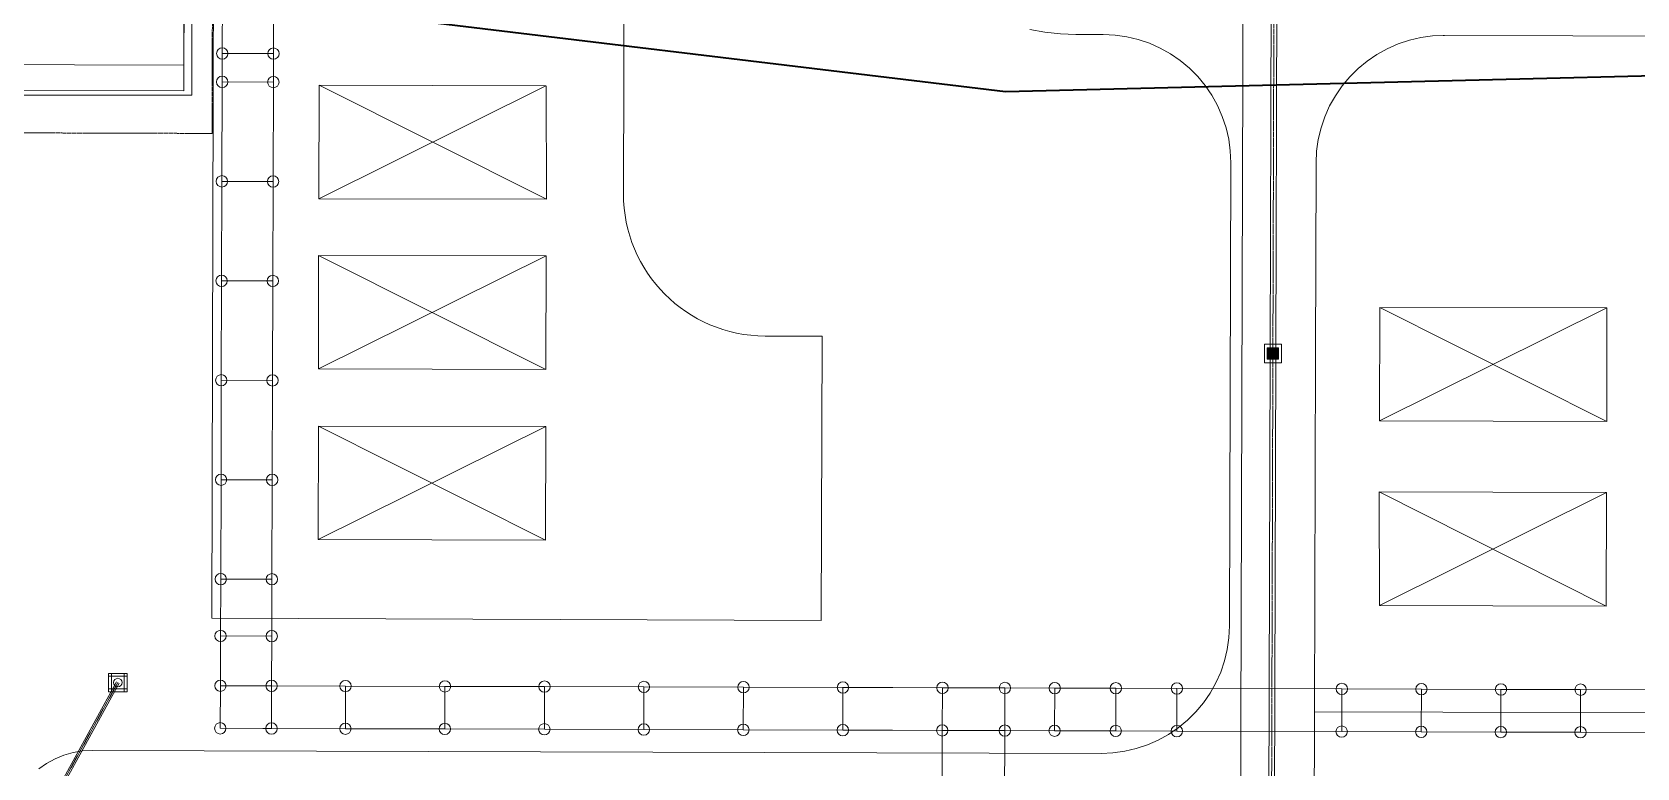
# Model space of a CAD drawing. Header units: feet. Extents: x 2383389 to 2386040, y 1992760 to 1995674.
# Drawn here: x 2384166 to 2384730, y 1993639 to 1993898 of the extents above; entities that cross this region are included whole.
import ezdxf
from ezdxf.lldxf.tags import DXFTag

# ---------------------------------------------------------------- set-up
doc = ezdxf.new("R2010")
doc.units = ezdxf.units.FT
doc.header["$MEASUREMENT"] = 0
doc.linetypes.add('DASHED2', pattern=[0.375, 0.25, -0.125])
doc.linetypes.add('PHANTOM2', pattern=[1.25, 0.625, -0.125, 0.125, -0.125, 0.125, -0.125])
doc.layers.get('0').update_dxf_attribs({"lineweight": 15})
for name, color, linetype, lineweight, true_color in [('C-BLDG', 7, 'Continuous', 0, 0x2093fe), ('C-FENC', 1, 'Fence', 0, 0xff0000), ('C-PRKG-CONC', 1, 'Continuous', 0, 0xff0000), ('C-PRKG-GRVL', 7, 'Continuous', 0, 0xadadad), ('C-STRM-PIPE', 7, 'Continuous', 0, 0x00cc33), ('C-STRM-STRC', 7, 'Continuous', 0, 0x00cc33), ('V-ESMT-DUKE PERM', 1, 'DASHED8', 0, 0xff0000), ('V-PROP-LINE', 7, 'PHANTOM4', 0, 0x007299), ('V-PROP-SBCK', 1, 'DASHED2', 0, 0xff0000)]:
    doc.layers.add(name, color=color, linetype=linetype, lineweight=lineweight, true_color=true_color)
doc.layers.add('C-FIRE-PIPE-12IN', color=140, linetype="UT-FIRE12''", lineweight=0)
doc.layers.add('CJ-TOPO-PIPE', color=11, linetype='PHANTOM2')
doc.layers.add('CJ-TOPO-ROAD', color=52, linetype='Continuous')
doc.styles.add('_sys_ls_Arial Narrow', font='ARIALN.TTF', dxfattribs={"height": 1})
tags = doc.linetypes.add('DASHED8', pattern=[0.09375, 0.0625, -0.03125]).pattern_tags.tags
tags[6:7] = [DXFTag(74, 4), DXFTag(75, 0), DXFTag(340, '0'), DXFTag(46, 0.03937), DXFTag(50, 0.0), DXFTag(44, 0.0), DXFTag(45, 0.0)]
tags[4:5] = [DXFTag(74, 4), DXFTag(75, 0), DXFTag(340, '0'), DXFTag(46, 0.03937), DXFTag(50, 0.0), DXFTag(44, 0.0), DXFTag(45, 0.0)]
tags = doc.linetypes.add('Fence', pattern=[393.7, 393.7]).pattern_tags.tags
tags[4:5] = [DXFTag(74, 4), DXFTag(75, 0), DXFTag(340, '0'), DXFTag(46, 0.03937), DXFTag(50, 0.0), DXFTag(44, 0.0), DXFTag(45, 0.0)]
tags = doc.linetypes.add('PHANTOM4', pattern=[0.625, 0.3125, -0.0625, 0.0625, -0.0625, 0.0625, -0.0625]).pattern_tags.tags
tags[14:15] = [DXFTag(74, 4), DXFTag(75, 0), DXFTag(340, '0'), DXFTag(46, 0.03937), DXFTag(50, 0.0), DXFTag(44, 0.0), DXFTag(45, 0.0)]
tags[12:13] = [DXFTag(74, 4), DXFTag(75, 0), DXFTag(340, '0'), DXFTag(46, 0.03937), DXFTag(50, 0.0), DXFTag(44, 0.0), DXFTag(45, 0.0)]
tags[10:11] = [DXFTag(74, 4), DXFTag(75, 0), DXFTag(340, '0'), DXFTag(46, 0.03937), DXFTag(50, 0.0), DXFTag(44, 0.0), DXFTag(45, 0.0)]
tags[8:9] = [DXFTag(74, 4), DXFTag(75, 0), DXFTag(340, '0'), DXFTag(46, 0.03937), DXFTag(50, 0.0), DXFTag(44, 0.0), DXFTag(45, 0.0)]
tags[6:7] = [DXFTag(74, 4), DXFTag(75, 0), DXFTag(340, '0'), DXFTag(46, 0.03937), DXFTag(50, 0.0), DXFTag(44, 0.0), DXFTag(45, 0.0)]
tags[4:5] = [DXFTag(74, 4), DXFTag(75, 0), DXFTag(340, '0'), DXFTag(46, 0.03937), DXFTag(50, 0.0), DXFTag(44, 0.0), DXFTag(45, 0.0)]
tags = doc.linetypes.add("UT-FIRE12''", pattern='A,1.25,-0.05,["12\'\'F",_sys_ls_Arial Narrow,S=0.1,R=0,X=-0.05,Y=-0.04],-0.2', length=1.5).pattern_tags.tags
tags[15:16] = [DXFTag(74, 4), DXFTag(75, 0), DXFTag(340, '0'), DXFTag(46, 0.03937), DXFTag(50, 0.0), DXFTag(44, 0.0), DXFTag(45, 0.0)]
tags[4:5] = [DXFTag(74, 4), DXFTag(75, 0), DXFTag(340, '0'), DXFTag(46, 0.03937), DXFTag(50, 0.0), DXFTag(44, 0.0), DXFTag(45, 0.0)]

msp = doc.modelspace()

# ---------------------------------------------------------------- linework, layer by layer
at = {"color": 7}
for p, q in [((2384232.8932, 1993925.93165, 4.5), (2384232.79111, 1993890.9318, 4.5)), ((2384250.89312, 1993925.87915, 4.5), (2384250.79103, 1993890.8793, 4.5)), ((2384232.79111, 1993890.9318, 4.5), (2384232.76194, 1993880.93184, 4.5)), ((2384232.79111, 1993890.9318, 4.5), (2384250.79103, 1993890.8793, 4.5)), ((2384250.79103, 1993890.8793, 4.5), (2384250.76186, 1993880.87934, 4.5)), ((2384232.76194, 1993880.93184, 4.5), (2384232.65985, 1993845.93199, 4.5)), ((2384232.76194, 1993880.93184, 4.5), (2384250.76186, 1993880.87934, 4.5)), ((2384250.76186, 1993880.87934, 4.5), (2384250.65977, 1993845.87949, 4.5)), ((2384232.65985, 1993845.93199, 4.5), (2384232.55776, 1993810.93214, 4.5)), ((2384232.65985, 1993845.93199, 4.5), (2384250.65977, 1993845.87949, 4.5)), ((2384250.65977, 1993845.87949, 4.5), (2384250.55768, 1993810.87964, 4.5)), ((2384232.55776, 1993810.93214, 4.5), (2384232.45567, 1993775.93229, 4.5)), ((2384232.55776, 1993810.93214, 4.5), (2384250.55768, 1993810.87964, 4.5)), ((2384250.55768, 1993810.87964, 4.5), (2384250.45559, 1993775.87979, 4.5)), ((2384232.45567, 1993775.93229, 4.5), (2384232.35358, 1993740.93244, 4.5)), ((2384232.45567, 1993775.93229, 4.5), (2384250.45559, 1993775.87979, 4.5)), ((2384250.45559, 1993775.87979, 4.5), (2384250.3535, 1993740.87994, 4.5)), ((2384232.35358, 1993740.93244, 4.5), (2384232.25149, 1993705.93259, 4.5)), ((2384232.35358, 1993740.93244, 4.5), (2384250.3535, 1993740.87994, 4.5)), ((2384250.3535, 1993740.87994, 4.5), (2384250.25141, 1993705.88009, 4.5)), ((2384232.25149, 1993705.93259, 4.5), (2384232.19315, 1993685.93267, 4.5)), ((2384232.25149, 1993705.93259, 4.5), (2384250.25141, 1993705.88009, 4.5)), ((2384250.25141, 1993705.88009, 4.5), (2384250.19308, 1993685.88017, 4.5)), ((2384232.19315, 1993685.93267, 4.5), (2384232.14211, 1993668.43275, 4.5)), ((2384232.19315, 1993685.93267, 4.5), (2384250.19308, 1993685.88017, 4.5)), ((2384250.19308, 1993685.88017, 4.5), (2384250.14203, 1993668.38024, 4.5)), ((2384232.14211, 1993668.43275, 4.5), (2384232.09836, 1993653.43281, 4.5)), ((2384232.14211, 1993668.43275, 4.5), (2384247.14204, 1993668.389, 4.5)), ((2384232.14211, 1993668.43275, 4.5), (2384250.14203, 1993668.38024, 4.5)), ((2384247.14204, 1993668.389, 4.5), (2384276.14192, 1993668.30441, 4.5)), ((2384250.14203, 1993668.38024, 4.5), (2384250.09828, 1993653.38031, 4.5)), ((2384276.14192, 1993668.30441, 4.5), (2384276.09817, 1993653.30447, 4.5)), ((2384276.14192, 1993668.30441, 4.5), (2384311.14177, 1993668.20232, 4.5)), ((2384311.14177, 1993668.20232, 4.5), (2384311.09802, 1993653.20238, 4.5)), ((2384311.14177, 1993668.20232, 4.5), (2384346.14162, 1993668.10023, 4.5)), ((2384346.14162, 1993668.10023, 4.5), (2384346.09787, 1993653.10029, 4.5)), ((2384346.14162, 1993668.10023, 4.5), (2384381.14147, 1993667.99814, 4.5)), ((2384381.14147, 1993667.99814, 4.5), (2384381.09772, 1993652.9982, 4.5)), ((2384381.14147, 1993667.99814, 4.5), (2384416.14133, 1993667.89605, 4.5)), ((2384416.14133, 1993667.89605, 4.5), (2384416.09757, 1993652.89611, 4.5)), ((2384416.14133, 1993667.89605, 4.5), (2384451.14118, 1993667.79396, 4.5)), ((2384451.14118, 1993667.79396, 4.5), (2384451.09742, 1993652.79402, 4.5)), ((2384451.14118, 1993667.79396, 4.5), (2384468.6411, 1993667.74291, 4.5)), ((2384468.6411, 1993667.74291, 4.5), (2384486.14103, 1993667.69187, 4.5)), ((2384486.14103, 1993667.69187, 4.5), (2384486.09727, 1993652.69193, 4.5)), ((2384486.14103, 1993667.69187, 4.5), (2384486.09727, 1993652.69193, 4.5)), ((2384486.14103, 1993667.69187, 4.5), (2384508.14093, 1993667.6277, 4.5)), ((2384508.14093, 1993667.6277, 4.5), (2384508.09718, 1993652.62776, 4.5)), ((2384508.14093, 1993667.6277, 4.5), (2384508.09718, 1993652.62776, 4.5)), ((2384508.14093, 1993667.6277, 4.5), (2384525.64086, 1993667.57665, 4.5)), ((2384525.64086, 1993667.57665, 4.5), (2384525.59711, 1993652.57672, 4.5)), ((2384525.64086, 1993667.57665, 4.5), (2384547.14077, 1993667.51394, 4.5)), ((2384547.14077, 1993667.51394, 4.5), (2384547.09702, 1993652.514, 4.5)), ((2384547.14077, 1993667.51394, 4.5), (2384568.64068, 1993667.45123, 4.5)), ((2384568.64068, 1993667.45123, 4.5), (2384568.59692, 1993652.45129, 4.5)), ((2384568.64068, 1993667.45123, 4.5), (2384626.64043, 1993667.28205, 4.5)), ((2384626.64043, 1993667.28205, 4.5), (2384626.59668, 1993652.28211, 4.5)), ((2384626.64043, 1993667.28205, 4.5), (2384654.64031, 1993667.20038, 4.5)), ((2384654.64031, 1993667.20038, 4.5), (2384654.59656, 1993652.20044, 4.5)), ((2384654.64031, 1993667.20038, 4.5), (2384682.64019, 1993667.11871, 4.5)), ((2384682.64019, 1993667.11871, 4.5), (2384682.59644, 1993652.11877, 4.5)), ((2384682.64019, 1993667.11871, 4.5), (2384710.64007, 1993667.03704, 4.5)), ((2384710.64007, 1993667.03704, 4.5), (2384710.59632, 1993652.0371, 4.5)), ((2384710.64007, 1993667.03704, 4.5), (2384738.63995, 1993666.95536, 4.5)), ((2384232.09836, 1993653.43281, 4.5), (2384247.09829, 1993653.38906, 4.5)), ((2384232.09836, 1993653.43281, 4.5), (2384250.09828, 1993653.38031, 4.5)), ((2384247.09829, 1993653.38906, 4.5), (2384276.09817, 1993653.30447, 4.5)), ((2384276.09817, 1993653.30447, 4.5), (2384311.09802, 1993653.20238, 4.5)), ((2384311.09802, 1993653.20238, 4.5), (2384346.09787, 1993653.10029, 4.5)), ((2384346.09787, 1993653.10029, 4.5), (2384381.09772, 1993652.9982, 4.5)), ((2384381.09772, 1993652.9982, 4.5), (2384416.09757, 1993652.89611, 4.5)), ((2384416.09757, 1993652.89611, 4.5), (2384451.09742, 1993652.79402, 4.5)), ((2384451.09742, 1993652.79402, 4.5), (2384468.59735, 1993652.74298, 4.5)), ((2384468.59735, 1993652.74298, 4.5), (2384486.09727, 1993652.69193, 4.5)), ((2384486.09727, 1993652.69193, 4.5), (2384485.94268, 1993599.69216, 4.5)), ((2384486.09727, 1993652.69193, 4.5), (2384508.09718, 1993652.62776, 4.5)), ((2384508.09718, 1993652.62776, 4.5), (2384507.94259, 1993599.62799, 4.5)), ((2384508.09718, 1993652.62776, 4.5), (2384525.59711, 1993652.57672, 4.5)), ((2384525.59711, 1993652.57672, 4.5), (2384547.09702, 1993652.514, 4.5)), ((2384547.09702, 1993652.514, 4.5), (2384568.59692, 1993652.45129, 4.5)), ((2384568.59692, 1993652.45129, 4.5), (2384626.59668, 1993652.28211, 4.5)), ((2384626.59668, 1993652.28211, 4.5), (2384654.59656, 1993652.20044, 4.5)), ((2384654.59656, 1993652.20044, 4.5), (2384682.59644, 1993652.11877, 4.5)), ((2384682.59644, 1993652.11877, 4.5), (2384710.59632, 1993652.0371, 4.5)), ((2384710.59632, 1993652.0371, 4.5), (2384738.5962, 1993651.95543, 4.5))]:
    msp.add_line(p, q, dxfattribs=at)
for centre in [(2384232.79111, 1993890.9318, 4.5), (2384250.79103, 1993890.8793, 4.5), (2384232.76194, 1993880.93184, 4.5), (2384250.76186, 1993880.87934, 4.5), (2384232.65985, 1993845.93199, 4.5), (2384250.65977, 1993845.87949, 4.5), (2384232.55776, 1993810.93214, 4.5), (2384250.55768, 1993810.87964, 4.5), (2384232.45567, 1993775.93229, 4.5), (2384250.45559, 1993775.87979, 4.5), (2384232.35358, 1993740.93244, 4.5), (2384250.3535, 1993740.87994, 4.5), (2384232.25149, 1993705.93259, 4.5), (2384250.25141, 1993705.88009, 4.5), (2384232.19315, 1993685.93267, 4.5), (2384250.19308, 1993685.88017, 4.5), (2384232.14211, 1993668.43275, 4.5), (2384250.14203, 1993668.38024, 4.5), (2384276.14192, 1993668.30441, 4.5), (2384311.14177, 1993668.20232, 4.5), (2384346.14162, 1993668.10023, 4.5), (2384381.14147, 1993667.99814, 4.5), (2384416.14133, 1993667.89605, 4.5), (2384451.14118, 1993667.79396, 4.5), (2384486.14103, 1993667.69187, 4.5), (2384508.14093, 1993667.6277, 4.5), (2384525.64086, 1993667.57665, 4.5), (2384547.14077, 1993667.51394, 4.5), (2384568.64068, 1993667.45123, 4.5), (2384626.64043, 1993667.28205, 4.5), (2384654.64031, 1993667.20038, 4.5), (2384682.64019, 1993667.11871, 4.5), (2384710.64007, 1993667.03704, 4.5), (2384232.09836, 1993653.43281, 4.5), (2384250.09828, 1993653.38031, 4.5), (2384276.09817, 1993653.30447, 4.5), (2384311.09802, 1993653.20238, 4.5), (2384346.09787, 1993653.10029, 4.5), (2384381.09772, 1993652.9982, 4.5), (2384416.09757, 1993652.89611, 4.5), (2384451.09742, 1993652.79402, 4.5), (2384486.09727, 1993652.69193, 4.5), (2384508.09718, 1993652.62776, 4.5), (2384525.59711, 1993652.57672, 4.5), (2384547.09702, 1993652.514, 4.5), (2384568.59692, 1993652.45129, 4.5), (2384626.59668, 1993652.28211, 4.5), (2384654.59656, 1993652.20044, 4.5), (2384682.59644, 1993652.11877, 4.5), (2384710.59632, 1993652.0371, 4.5)]:
    msp.add_circle(centre, 2, dxfattribs=at)
at = {"layer": 'C-BLDG'}
for p, q in [((2384346.68891, 1993879.56318), (2384346.82051, 1993839.66653)), ((2384266.63905, 1993779.94542), (2384346.7708, 1993819.67155)), ((2384266.60392, 1993759.77412), (2384346.55096, 1993719.66987)), ((2384346.61594, 1993759.66739), (2384266.60392, 1993759.77412)), ((2384719.6806, 1993696.45242), (2384719.74305, 1993736.44914))]:
    msp.add_line(p, q, dxfattribs=at)
for points in [[(2384266.74313, 1993839.79119), (2384266.8356, 1993879.80007), (2384346.66542, 1993879.57049), (2384266.74313, 1993839.79119), (2384346.82051, 1993839.66653), (2384266.8356, 1993879.80007)], [(2384266.69089, 1993819.83435), (2384346.7708, 1993819.67155), (2384346.63194, 1993779.67598), (2384266.63905, 1993779.94542), (2384266.69089, 1993819.83435), (2384346.63194, 1993779.67598)], [(2384640.01843, 1993801.56089), (2384719.92886, 1993801.4031), (2384719.90708, 1993761.4697), (2384639.89484, 1993761.64822), (2384719.92886, 1993801.4031)], [(2384719.90708, 1993761.4697), (2384640.01843, 1993801.56089), (2384639.89484, 1993761.64822)], [(2384266.60392, 1993759.77412), (2384266.52354, 1993719.9014), (2384346.55096, 1993719.66987), (2384346.61594, 1993759.66739), (2384266.52354, 1993719.9014)], [(2384639.74118, 1993736.60233), (2384719.74305, 1993736.44914), (2384639.89139, 1993696.69707), (2384719.6806, 1993696.45242), (2384639.74118, 1993736.60233), (2384639.89139, 1993696.69707)]]:
    msp.add_lwpolyline(points, dxfattribs=at)
at = {"layer": 'C-FENC'}
msp.add_lwpolyline([(2384222.09225, 1994857.72656), (2384222.09225, 1993876.28395), (2384140.65788, 1993876.28395), (2384140.66481, 1993205.48535), (2383580.36018, 1993205.48535), (2383580.36018, 1992828.49881), (2383746.22675, 1992799.58631), (2384140.66917, 1992799.58631), (2385152.5181, 1992814.09976), (2385492.77755, 1993174.83628), (2385493.80261, 1993183.73072), (2385492.22955, 1993274.29782), (2385491.64903, 1993377.60393), (2385494.82474, 1993476.70764), (2385493.17033, 1993581.35254), (2385493.4649, 1993678.3959), (2385493.56311, 1993773.51511), (2385494.07787, 1993828.44199), (2385493.20647, 1993920.67855), (2385493.49173, 1994053.51003), (2385494.38415, 1994136.10045), (2385494.78908, 1994275.94596)], dxfattribs=at)
at = {"layer": 'C-FIRE-PIPE-12IN'}
msp.add_lwpolyline([(2384373.39733, 1992851.38319), (2384375.63286, 1993616.04689), (2384540.75942, 1993615.97057), (2384591.04728, 1993616.04689), (2384591.94111, 1993922.48277)], dxfattribs=at)
at = {"layer": 'C-PRKG-CONC'}
for points, elevation in [([(2384516.84849, 1993899.36984), (2384522.22086, 1993898.42886), (2384527.64486, 1993897.85613), (2384533.09528, 1993897.65431), (2384542.72099, 1993897.62623), (2384546.87249, 1993897.42216), (2384550.98745, 1993896.8359), (2384555.03077, 1993895.87247), (2384558.96794, 1993894.54008), (2384562.76537, 1993892.85009), (2384566.39068, 1993890.81693), (2384569.81293, 1993888.45794), (2384573.00291, 1993885.79325), (2384575.93342, 1993882.8456), (2384578.57946, 1993879.64012), (2384580.91844, 1993876.20417), (2384582.93042, 1993872.56707), (2384584.59822, 1993868.75983), (2384585.90763, 1993864.81496), (2384586.84746, 1993860.76609), (2384587.40969, 1993856.64778), (2384587.58954, 1993852.49516), (2384587.11402, 1993689.46886), (2384586.90995, 1993685.31736), (2384586.32369, 1993681.2024), (2384585.36026, 1993677.15909), (2384584.02787, 1993673.22192), (2384582.33788, 1993669.42448), (2384580.30472, 1993665.79917), (2384577.94573, 1993662.37693), (2384575.28104, 1993659.18694), (2384572.33339, 1993656.25643), (2384569.12791, 1993653.6104), (2384565.69196, 1993651.27141), (2384562.05485, 1993649.25944), (2384558.24762, 1993647.59163), (2384554.30275, 1993646.28223), (2384550.25388, 1993645.3424), (2384546.13557, 1993644.78016), (2384541.98295, 1993644.60031), (2384186.98446, 1993645.63579), (2384183.62499, 1993645.45696), (2384180.30667, 1993644.9031), (2384177.07122, 1993643.9812), (2384173.95934, 1993642.70284), (2384171.01016, 1993641.08409), (2384168.26076, 1993639.14532)], 286.44088), ([(2384617.39334, 1993785.1845), (2384617.58625, 1993851.32288), (2384617.58942, 1993852.40766), (2384617.79349, 1993856.55916), (2384618.37974, 1993860.67412), (2384619.34318, 1993864.71743), (2384620.67557, 1993868.6546), (2384622.36556, 1993872.45204), (2384624.39872, 1993876.07734), (2384626.7577, 1993879.49959), (2384629.42239, 1993882.68958), (2384632.37005, 1993885.62009), (2384635.57553, 1993888.26612), (2384639.01148, 1993890.60511), (2384642.64858, 1993892.61708), (2384646.45581, 1993894.28489), (2384650.40069, 1993895.59429), (2384654.44956, 1993896.53412), (2384658.56787, 1993897.09636), (2384662.29345, 1993897.27543), (2384662.72048, 1993897.27621), (2384707.92777, 1993897.14435), (2384753.18519, 1993897.01234)], 280.58), ([(2384616.802, 1993582.45481), (2384617.02375, 1993658.47852), (2384617.39334, 1993785.1845)], 280.58)]:
    msp.add_lwpolyline(points, dxfattribs=dict(at, elevation=elevation))
at = {"layer": 'C-PRKG-CONC', "flags": 128}
msp.add_lwpolyline([(2384797.49029, 1993658.71116), (2384617.02597, 1993659.23755)], dxfattribs=at)
at = {"layer": 'C-PRKG-GRVL', "flags": 128}
msp.add_lwpolyline([(2384374.30665, 1993967.92071), (2384373.93824, 1993841.61869, 0.414213562), (2384423.79219, 1993791.47306), (2384443.7921, 1993791.41472), (2384443.5002, 1993691.34211), (2384229.08667, 1993692.19125), (2384229.87582, 1993967.69829)], format="xyb", close=True, dxfattribs=at)
at = {"layer": 'C-STRM-PIPE', "color": 102, "linetype": 'Continuous', "lineweight": 0, "true_color": 0x00cc33}
for p, q in [((2384601.85481, 1993943.41654), (2384601.39377, 1993785.35497)), ((2384603.8548, 1993943.4107), (2384603.39376, 1993785.34914)), ((2384601.39377, 1993785.35497), (2384600.92436, 1993624.4283)), ((2384603.39376, 1993785.34914), (2384602.92436, 1993624.42247)), ((2384195.59496, 1993669.76615), (2384171.48805, 1993625.92053)), ((2384196.47124, 1993669.28435), (2384172.36433, 1993625.43873))]:
    msp.add_line(p, q, dxfattribs=at)
at = {"layer": 'C-STRM-STRC', "linetype": 'Continuous'}
for p, q in [((2384199.28285, 1993671.77525), (2384192.78335, 1993671.77525)), ((2384199.28285, 1993671.77525), (2384192.78335, 1993671.77525)), ((2384193.7831, 1993672.775), (2384193.7831, 1993666.2755)), ((2384193.7831, 1993672.775), (2384193.7831, 1993666.2755)), ((2384198.2831, 1993666.2755), (2384198.2831, 1993672.775)), ((2384198.2831, 1993666.2755), (2384198.2831, 1993672.775)), ((2384192.78335, 1993667.27525), (2384199.28285, 1993667.27525)), ((2384192.78335, 1993667.27525), (2384199.28285, 1993667.27525))]:
    msp.add_line(p, q, dxfattribs=at)
at = {"layer": 'C-STRM-STRC'}
msp.add_lwpolyline([(2384192.78335, 1993666.2755), (2384199.28285, 1993666.2755), (2384199.28285, 1993672.775), (2384192.78335, 1993672.775)], close=True, dxfattribs=at)
for points in [[(2384599.39376, 1993788.60206, 0), (2384605.39376, 1993788.60206, 0), (2384605.39376, 1993782.10206, 0), (2384599.39376, 1993782.10206, 0), (2384599.39376, 1993788.60206, 0)], [(2384600.39376, 1993787.35206, 0), (2384604.39376, 1993787.35206, 0), (2384604.39376, 1993783.35206, 0), (2384600.39376, 1993783.35206, 0), (2384600.39376, 1993787.35206, 0)], [(2384600.54082, 1993786.39127, 0), (2384600.66827, 1993786.39127, 0), (2384600.66827, 1993787.205, 0), (2384600.54082, 1993787.205, 0), (2384600.54082, 1993786.39127, 0)], [(2384600.54082, 1993785.49911, 0), (2384600.66827, 1993785.49911, 0), (2384600.66827, 1993786.31284, 0), (2384600.54082, 1993786.31284, 0), (2384600.54082, 1993785.49911, 0)], [(2384600.54082, 1993784.39127, 0), (2384600.66827, 1993784.39127, 0), (2384600.66827, 1993785.205, 0), (2384600.54082, 1993785.205, 0), (2384600.54082, 1993784.39127, 0)], [(2384600.54082, 1993783.49911, 0), (2384600.66827, 1993783.49911, 0), (2384600.66827, 1993784.31284, 0), (2384600.54082, 1993784.31284, 0), (2384600.54082, 1993783.49911, 0)], [(2384600.76631, 1993786.39127, 0), (2384600.89376, 1993786.39127, 0), (2384600.89376, 1993787.205, 0), (2384600.76631, 1993787.205, 0), (2384600.76631, 1993786.39127, 0)], [(2384600.76631, 1993785.49911, 0), (2384600.89376, 1993785.49911, 0), (2384600.89376, 1993786.31284, 0), (2384600.76631, 1993786.31284, 0), (2384600.76631, 1993785.49911, 0)], [(2384600.76631, 1993784.39127, 0), (2384600.89376, 1993784.39127, 0), (2384600.89376, 1993785.205, 0), (2384600.76631, 1993785.205, 0), (2384600.76631, 1993784.39127, 0)], [(2384600.76631, 1993783.49911, 0), (2384600.89376, 1993783.49911, 0), (2384600.89376, 1993784.31284, 0), (2384600.76631, 1993784.31284, 0), (2384600.76631, 1993783.49911, 0)], [(2384600.9918, 1993786.39127, 0), (2384601.11925, 1993786.39127, 0), (2384601.11925, 1993787.205, 0), (2384600.9918, 1993787.205, 0), (2384600.9918, 1993786.39127, 0)], [(2384600.9918, 1993785.49911, 0), (2384601.11925, 1993785.49911, 0), (2384601.11925, 1993786.31284, 0), (2384600.9918, 1993786.31284, 0), (2384600.9918, 1993785.49911, 0)], [(2384600.9918, 1993784.39127, 0), (2384601.11925, 1993784.39127, 0), (2384601.11925, 1993785.205, 0), (2384600.9918, 1993785.205, 0), (2384600.9918, 1993784.39127, 0)], [(2384600.9918, 1993783.49911, 0), (2384601.11925, 1993783.49911, 0), (2384601.11925, 1993784.31284, 0), (2384600.9918, 1993784.31284, 0), (2384600.9918, 1993783.49911, 0)], [(2384601.21729, 1993786.39127, 0), (2384601.34474, 1993786.39127, 0), (2384601.34474, 1993787.205, 0), (2384601.21729, 1993787.205, 0), (2384601.21729, 1993786.39127, 0)], [(2384601.21729, 1993785.49911, 0), (2384601.34474, 1993785.49911, 0), (2384601.34474, 1993786.31284, 0), (2384601.21729, 1993786.31284, 0), (2384601.21729, 1993785.49911, 0)], [(2384601.21729, 1993784.39127, 0), (2384601.34474, 1993784.39127, 0), (2384601.34474, 1993785.205, 0), (2384601.21729, 1993785.205, 0), (2384601.21729, 1993784.39127, 0)], [(2384601.21729, 1993783.49911, 0), (2384601.34474, 1993783.49911, 0), (2384601.34474, 1993784.31284, 0), (2384601.21729, 1993784.31284, 0), (2384601.21729, 1993783.49911, 0)], [(2384601.44278, 1993786.39127, 0), (2384601.57023, 1993786.39127, 0), (2384601.57023, 1993787.205, 0), (2384601.44278, 1993787.205, 0), (2384601.44278, 1993786.39127, 0)], [(2384601.44278, 1993785.49911, 0), (2384601.57023, 1993785.49911, 0), (2384601.57023, 1993786.31284, 0), (2384601.44278, 1993786.31284, 0), (2384601.44278, 1993785.49911, 0)], [(2384601.44278, 1993784.39127, 0), (2384601.57023, 1993784.39127, 0), (2384601.57023, 1993785.205, 0), (2384601.44278, 1993785.205, 0), (2384601.44278, 1993784.39127, 0)], [(2384601.44278, 1993783.49911, 0), (2384601.57023, 1993783.49911, 0), (2384601.57023, 1993784.31284, 0), (2384601.44278, 1993784.31284, 0), (2384601.44278, 1993783.49911, 0)], [(2384601.66827, 1993786.39127, 0), (2384601.79572, 1993786.39127, 0), (2384601.79572, 1993787.205, 0), (2384601.66827, 1993787.205, 0), (2384601.66827, 1993786.39127, 0)], [(2384601.66827, 1993785.49911, 0), (2384601.79572, 1993785.49911, 0), (2384601.79572, 1993786.31284, 0), (2384601.66827, 1993786.31284, 0), (2384601.66827, 1993785.49911, 0)], [(2384601.66827, 1993784.39127, 0), (2384601.79572, 1993784.39127, 0), (2384601.79572, 1993785.205, 0), (2384601.66827, 1993785.205, 0), (2384601.66827, 1993784.39127, 0)], [(2384601.66827, 1993783.49911, 0), (2384601.79572, 1993783.49911, 0), (2384601.79572, 1993784.31284, 0), (2384601.66827, 1993784.31284, 0), (2384601.66827, 1993783.49911, 0)], [(2384601.89376, 1993786.39127, 0), (2384602.02121, 1993786.39127, 0), (2384602.02121, 1993787.205, 0), (2384601.89376, 1993787.205, 0), (2384601.89376, 1993786.39127, 0)], [(2384601.89376, 1993785.49911, 0), (2384602.02121, 1993785.49911, 0), (2384602.02121, 1993786.31284, 0), (2384601.89376, 1993786.31284, 0), (2384601.89376, 1993785.49911, 0)], [(2384601.89376, 1993784.39127, 0), (2384602.02121, 1993784.39127, 0), (2384602.02121, 1993785.205, 0), (2384601.89376, 1993785.205, 0), (2384601.89376, 1993784.39127, 0)], [(2384601.89376, 1993783.49911, 0), (2384602.02121, 1993783.49911, 0), (2384602.02121, 1993784.31284, 0), (2384601.89376, 1993784.31284, 0), (2384601.89376, 1993783.49911, 0)], [(2384602.11925, 1993786.39127, 0), (2384602.2467, 1993786.39127, 0), (2384602.2467, 1993787.205, 0), (2384602.11925, 1993787.205, 0), (2384602.11925, 1993786.39127, 0)], [(2384602.11925, 1993785.49911, 0), (2384602.2467, 1993785.49911, 0), (2384602.2467, 1993786.31284, 0), (2384602.11925, 1993786.31284, 0), (2384602.11925, 1993785.49911, 0)], [(2384602.11925, 1993784.39127, 0), (2384602.2467, 1993784.39127, 0), (2384602.2467, 1993785.205, 0), (2384602.11925, 1993785.205, 0), (2384602.11925, 1993784.39127, 0)], [(2384602.11925, 1993783.49911, 0), (2384602.2467, 1993783.49911, 0), (2384602.2467, 1993784.31284, 0), (2384602.11925, 1993784.31284, 0), (2384602.11925, 1993783.49911, 0)], [(2384602.34474, 1993786.39127, 0), (2384602.47219, 1993786.39127, 0), (2384602.47219, 1993787.205, 0), (2384602.34474, 1993787.205, 0), (2384602.34474, 1993786.39127, 0)], [(2384602.34474, 1993785.49911, 0), (2384602.47219, 1993785.49911, 0), (2384602.47219, 1993786.31284, 0), (2384602.34474, 1993786.31284, 0), (2384602.34474, 1993785.49911, 0)], [(2384602.34474, 1993784.39127, 0), (2384602.47219, 1993784.39127, 0), (2384602.47219, 1993785.205, 0), (2384602.34474, 1993785.205, 0), (2384602.34474, 1993784.39127, 0)], [(2384602.34474, 1993783.49911, 0), (2384602.47219, 1993783.49911, 0), (2384602.47219, 1993784.31284, 0), (2384602.34474, 1993784.31284, 0), (2384602.34474, 1993783.49911, 0)], [(2384602.54082, 1993786.39127, 0), (2384602.66827, 1993786.39127, 0), (2384602.66827, 1993787.205, 0), (2384602.54082, 1993787.205, 0), (2384602.54082, 1993786.39127, 0)], [(2384602.54082, 1993785.49911, 0), (2384602.66827, 1993785.49911, 0), (2384602.66827, 1993786.31284, 0), (2384602.54082, 1993786.31284, 0), (2384602.54082, 1993785.49911, 0)], [(2384602.54082, 1993784.39127, 0), (2384602.66827, 1993784.39127, 0), (2384602.66827, 1993785.205, 0), (2384602.54082, 1993785.205, 0), (2384602.54082, 1993784.39127, 0)], [(2384602.54082, 1993783.49911, 0), (2384602.66827, 1993783.49911, 0), (2384602.66827, 1993784.31284, 0), (2384602.54082, 1993784.31284, 0), (2384602.54082, 1993783.49911, 0)], [(2384602.76631, 1993786.39127, 0), (2384602.89376, 1993786.39127, 0), (2384602.89376, 1993787.205, 0), (2384602.76631, 1993787.205, 0), (2384602.76631, 1993786.39127, 0)], [(2384602.76631, 1993785.49911, 0), (2384602.89376, 1993785.49911, 0), (2384602.89376, 1993786.31284, 0), (2384602.76631, 1993786.31284, 0), (2384602.76631, 1993785.49911, 0)], [(2384602.76631, 1993784.39127, 0), (2384602.89376, 1993784.39127, 0), (2384602.89376, 1993785.205, 0), (2384602.76631, 1993785.205, 0), (2384602.76631, 1993784.39127, 0)], [(2384602.76631, 1993783.49911, 0), (2384602.89376, 1993783.49911, 0), (2384602.89376, 1993784.31284, 0), (2384602.76631, 1993784.31284, 0), (2384602.76631, 1993783.49911, 0)], [(2384602.9918, 1993786.39127, 0), (2384603.11925, 1993786.39127, 0), (2384603.11925, 1993787.205, 0), (2384602.9918, 1993787.205, 0), (2384602.9918, 1993786.39127, 0)], [(2384602.9918, 1993785.49911, 0), (2384603.11925, 1993785.49911, 0), (2384603.11925, 1993786.31284, 0), (2384602.9918, 1993786.31284, 0), (2384602.9918, 1993785.49911, 0)], [(2384602.9918, 1993784.39127, 0), (2384603.11925, 1993784.39127, 0), (2384603.11925, 1993785.205, 0), (2384602.9918, 1993785.205, 0), (2384602.9918, 1993784.39127, 0)], [(2384602.9918, 1993783.49911, 0), (2384603.11925, 1993783.49911, 0), (2384603.11925, 1993784.31284, 0), (2384602.9918, 1993784.31284, 0), (2384602.9918, 1993783.49911, 0)], [(2384603.21729, 1993786.39127, 0), (2384603.34474, 1993786.39127, 0), (2384603.34474, 1993787.205, 0), (2384603.21729, 1993787.205, 0), (2384603.21729, 1993786.39127, 0)], [(2384603.21729, 1993785.49911, 0), (2384603.34474, 1993785.49911, 0), (2384603.34474, 1993786.31284, 0), (2384603.21729, 1993786.31284, 0), (2384603.21729, 1993785.49911, 0)], [(2384603.21729, 1993784.39127, 0), (2384603.34474, 1993784.39127, 0), (2384603.34474, 1993785.205, 0), (2384603.21729, 1993785.205, 0), (2384603.21729, 1993784.39127, 0)], [(2384603.21729, 1993783.49911, 0), (2384603.34474, 1993783.49911, 0), (2384603.34474, 1993784.31284, 0), (2384603.21729, 1993784.31284, 0), (2384603.21729, 1993783.49911, 0)], [(2384603.44278, 1993786.39127, 0), (2384603.57023, 1993786.39127, 0), (2384603.57023, 1993787.205, 0), (2384603.44278, 1993787.205, 0), (2384603.44278, 1993786.39127, 0)], [(2384603.44278, 1993785.49911, 0), (2384603.57023, 1993785.49911, 0), (2384603.57023, 1993786.31284, 0), (2384603.44278, 1993786.31284, 0), (2384603.44278, 1993785.49911, 0)], [(2384603.44278, 1993784.39127, 0), (2384603.57023, 1993784.39127, 0), (2384603.57023, 1993785.205, 0), (2384603.44278, 1993785.205, 0), (2384603.44278, 1993784.39127, 0)], [(2384603.44278, 1993783.49911, 0), (2384603.57023, 1993783.49911, 0), (2384603.57023, 1993784.31284, 0), (2384603.44278, 1993784.31284, 0), (2384603.44278, 1993783.49911, 0)], [(2384603.66827, 1993786.39127, 0), (2384603.79572, 1993786.39127, 0), (2384603.79572, 1993787.205, 0), (2384603.66827, 1993787.205, 0), (2384603.66827, 1993786.39127, 0)], [(2384603.66827, 1993785.49911, 0), (2384603.79572, 1993785.49911, 0), (2384603.79572, 1993786.31284, 0), (2384603.66827, 1993786.31284, 0), (2384603.66827, 1993785.49911, 0)], [(2384603.66827, 1993784.39127, 0), (2384603.79572, 1993784.39127, 0), (2384603.79572, 1993785.205, 0), (2384603.66827, 1993785.205, 0), (2384603.66827, 1993784.39127, 0)], [(2384603.66827, 1993783.49911, 0), (2384603.79572, 1993783.49911, 0), (2384603.79572, 1993784.31284, 0), (2384603.66827, 1993784.31284, 0), (2384603.66827, 1993783.49911, 0)], [(2384603.89376, 1993786.39127, 0), (2384604.02121, 1993786.39127, 0), (2384604.02121, 1993787.205, 0), (2384603.89376, 1993787.205, 0), (2384603.89376, 1993786.39127, 0)], [(2384603.89376, 1993785.49911, 0), (2384604.02121, 1993785.49911, 0), (2384604.02121, 1993786.31284, 0), (2384603.89376, 1993786.31284, 0), (2384603.89376, 1993785.49911, 0)], [(2384603.89376, 1993784.39127, 0), (2384604.02121, 1993784.39127, 0), (2384604.02121, 1993785.205, 0), (2384603.89376, 1993785.205, 0), (2384603.89376, 1993784.39127, 0)], [(2384603.89376, 1993783.49911, 0), (2384604.02121, 1993783.49911, 0), (2384604.02121, 1993784.31284, 0), (2384603.89376, 1993784.31284, 0), (2384603.89376, 1993783.49911, 0)], [(2384604.11925, 1993786.39127, 0), (2384604.2467, 1993786.39127, 0), (2384604.2467, 1993787.205, 0), (2384604.11925, 1993787.205, 0), (2384604.11925, 1993786.39127, 0)], [(2384604.11925, 1993785.49911, 0), (2384604.2467, 1993785.49911, 0), (2384604.2467, 1993786.31284, 0), (2384604.11925, 1993786.31284, 0), (2384604.11925, 1993785.49911, 0)], [(2384604.11925, 1993784.39127, 0), (2384604.2467, 1993784.39127, 0), (2384604.2467, 1993785.205, 0), (2384604.11925, 1993785.205, 0), (2384604.11925, 1993784.39127, 0)], [(2384604.11925, 1993783.49911, 0), (2384604.2467, 1993783.49911, 0), (2384604.2467, 1993784.31284, 0), (2384604.11925, 1993784.31284, 0), (2384604.11925, 1993783.49911, 0)]]:
    msp.add_polyline3d(points, dxfattribs=at)
for radius in [1.5, 1.5, 0.03, 0.03]:
    msp.add_circle((2384196.0331, 1993669.52525), radius, dxfattribs=at)
msp.add_ellipse((2384602.39376, 1993785.35206), major_axis=(0.03536, 0.03536), ratio=1, start_param=5.497787144, end_param=11.780972451, dxfattribs=at)
at = {"layer": 'CJ-TOPO-PIPE', "lineweight": 5}
for p, q in [((2384602.85481, 1993943.41362), (2384602.39376, 1993785.35206)), ((2384602.39376, 1993785.35206), (2384601.92436, 1993624.42538)), ((2384171.92619, 1993625.67963), (2384196.01865, 1993669.49896))]:
    msp.add_line(p, q, dxfattribs=at)
at = {"layer": 'CJ-TOPO-ROAD', "lineweight": 35, "flags": 128}
msp.add_lwpolyline([(2383558.52368, 1993959.18288), (2384266.83712, 1993906.69952), (2384508.29346, 1993877.51184), (2384917.6999, 1993887.64909), (2385021.06807, 1993917.80378), (2385092.43255, 1993881.76521), (2385099.23793, 1993832.67187), (2385093.0069, 1993776.85954), (2385107.44338, 1993625.38635), (2385130.79385, 1993579.62486), (2385185.8578, 1993554.85451), (2385217.07223, 1993465.14693), (2385244.28183, 1993330.10907)], dxfattribs=at)
at = {"layer": 'V-ESMT-DUKE PERM', "flags": 128}
msp.add_lwpolyline([(2384026.82905, 1993887.42754), (2384027.0624, 1993967.42719), (2384219.49373, 1993966.8659), (2384219.26039, 1993886.86624), (2384026.82905, 1993887.42754)], dxfattribs=at)
at = {"layer": 'V-PROP-LINE', "flags": 128}
msp.add_lwpolyline([(2383578.80381, 1993879.69001), (2384026.80267, 1993878.38326), (2384029.65418, 1994855.9781), (2384222.08551, 1994855.4168), (2384219.23401, 1993877.82197), (2384138.80219, 1993878.05657), (2384136.84846, 1993208.248), (2383583.8752, 1993209.86095)], dxfattribs=at)
at = {"layer": 'V-PROP-SBCK', "flags": 128}
msp.add_lwpolyline([(2384229.19021, 1993862.79286), (2384153.75838, 1993863.01289), (2384151.80464, 1993193.20431), (2383591.82743, 1993194.83769), (2383590.66011, 1992790.35409), (2385519.86823, 1992818.08534), (2385523.42021, 1995299.39059), (2383597.82454, 1995272.87844), (2383593.83261, 1993889.64622), (2384016.83188, 1993888.41239), (2384019.68339, 1994866.00722), (2384232.11464, 1994865.38759)], close=True, dxfattribs=at)

doc.saveas('drawing.dxf')
